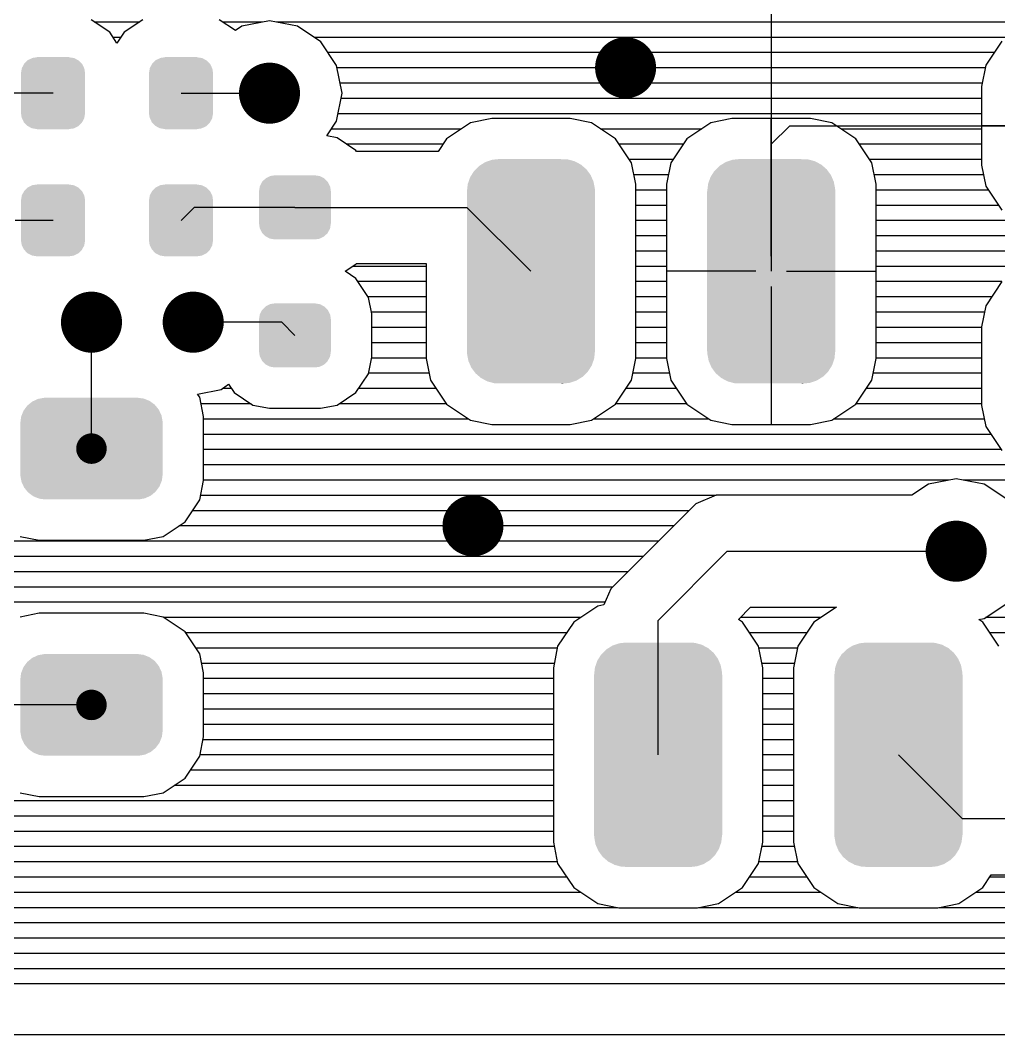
# Model space of a CAD drawing. Extents: x 295 to 953, y 10 to 290.
# Drawn here: x 639.47 to 667.57, y 78 to 107.11 of the extents above; entities that cross this region are included whole.
import ezdxf

# ---------------------------------------------------------------- set-up
doc = ezdxf.new("R2010")
doc.units = 0
doc.header["$LTSCALE"] = 5
doc.header["$MEASUREMENT"] = 0
doc.layers.get('0').update_dxf_attribs({"linetype": 'CONTINUOUS', "lineweight": 25})
doc.layers.add('DV-PEI-A6_BOT', color=7, linetype='CONTINUOUS')

msp = doc.modelspace()

# ---------------------------------------------------------------- linework, layer by layer
for points, const_width in [([(657.291, 105.749, -1), (656.415, 105.749, -1)], 0.876), ([(647.067, 105.019, -1), (646.191, 105.019, -1)], 0.876), ([(641.956, 98.447, -1), (641.079, 98.447, -1)], 0.876), ([(644.877, 98.447, -1), (644, 98.447, -1)], 0.876), ([(641.736, 94.819, -1), (641.298, 94.819, -1)], 0.438), ([(652.909, 92.605, -1), (652.033, 92.605, -1)], 0.876), ([(666.784, 91.875, -1), (665.908, 91.875, -1)], 0.876), ([(641.736, 87.464, -1), (641.298, 87.464, -1)], 0.438)]:
    msp.add_lwpolyline(points, format="xyb", close=True, dxfattribs=dict(const_width=const_width))
for points in [[(641.148, 105.959), (641.13, 105.968), (639.682, 105.959), (639.691, 105.968)], [(641.13, 105.968), (641.019, 106.026), (639.691, 105.968), (639.813, 106.026)], [(641.019, 106.026), (640.989, 106.031), (639.813, 106.026), (639.823, 106.031)], [(640.989, 106.031), (640.875, 106.049), (639.823, 106.031), (639.952, 106.049)], [(640.875, 106.049), (640.875, 106.053), (639.952, 106.049), (639.952, 106.053)], [(644.823, 105.959), (644.805, 105.968), (643.356, 105.959), (643.366, 105.968)], [(644.805, 105.968), (644.693, 106.026), (643.366, 105.968), (643.488, 106.026)], [(644.693, 106.026), (644.663, 106.031), (643.488, 106.026), (643.498, 106.031)], [(644.663, 106.031), (644.549, 106.049), (643.498, 106.031), (643.626, 106.049)], [(644.549, 106.049), (644.549, 106.053), (643.626, 106.049), (643.626, 106.053)], [(641.333, 105.595), (641.314, 105.723), (639.493, 105.595), (639.515, 105.723)], [(641.314, 105.723), (641.306, 105.739), (639.515, 105.723), (639.518, 105.739)], [(641.306, 105.739), (641.25, 105.854), (639.518, 105.739), (639.579, 105.854)], [(641.25, 105.854), (641.237, 105.867), (639.579, 105.854), (639.586, 105.867)], [(641.237, 105.867), (641.148, 105.959), (639.586, 105.867), (639.682, 105.959)], [(645.008, 105.595), (644.989, 105.723), (643.168, 105.595), (643.19, 105.723)], [(644.989, 105.723), (644.981, 105.739), (643.19, 105.723), (643.192, 105.739)], [(644.981, 105.739), (644.925, 105.854), (643.192, 105.739), (643.254, 105.854)], [(644.925, 105.854), (644.912, 105.867), (643.254, 105.854), (643.261, 105.867)], [(644.912, 105.867), (644.823, 105.959), (643.261, 105.867), (643.356, 105.959)], [(641.333, 105.592), (641.333, 105.595), (639.493, 105.592), (639.493, 105.595)], [(641.333, 104.447), (641.333, 105.592), (639.493, 104.447), (639.493, 105.592)], [(645.008, 105.592), (645.008, 105.595), (643.168, 105.592), (643.168, 105.595)], [(645.008, 104.447), (645.008, 105.592), (643.168, 104.447), (643.168, 105.592)], [(641.333, 104.444), (641.333, 104.447), (639.493, 104.444), (639.493, 104.447)], [(641.312, 104.315), (641.333, 104.444), (639.513, 104.315), (639.493, 104.444)], [(641.309, 104.3), (641.312, 104.315), (639.52, 104.3), (639.513, 104.315)], [(641.248, 104.184), (641.309, 104.3), (639.576, 104.184), (639.52, 104.3)], [(645.008, 104.444), (645.008, 104.447), (643.168, 104.444), (643.168, 104.447)], [(644.986, 104.315), (645.008, 104.444), (643.187, 104.315), (643.168, 104.444)], [(644.984, 104.3), (644.986, 104.315), (643.195, 104.3), (643.187, 104.315)], [(644.922, 104.184), (644.984, 104.3), (643.251, 104.184), (643.195, 104.3)], [(641.241, 104.171), (641.248, 104.184), (639.589, 104.171), (639.576, 104.184)], [(641.145, 104.08), (641.241, 104.171), (639.678, 104.08), (639.589, 104.171)], [(641.135, 104.07), (641.145, 104.08), (639.696, 104.07), (639.678, 104.08)], [(641.014, 104.012), (641.135, 104.07), (639.808, 104.012), (639.696, 104.07)], [(641.003, 104.007), (641.014, 104.012), (639.838, 104.007), (639.808, 104.012)], [(640.875, 103.989), (641.003, 104.007), (639.952, 103.989), (639.838, 104.007)], [(640.875, 103.985), (640.875, 103.989), (639.952, 103.985), (639.952, 103.989)], [(644.915, 104.171), (644.922, 104.184), (643.264, 104.171), (643.251, 104.184)], [(644.82, 104.08), (644.915, 104.171), (643.353, 104.08), (643.264, 104.171)], [(644.81, 104.07), (644.82, 104.08), (643.371, 104.07), (643.353, 104.08)], [(644.688, 104.012), (644.81, 104.07), (643.482, 104.012), (643.371, 104.07)], [(644.678, 104.007), (644.688, 104.012), (643.512, 104.007), (643.482, 104.012)], [(644.549, 103.989), (644.678, 104.007), (643.626, 103.989), (643.512, 104.007)], [(644.549, 103.985), (644.549, 103.989), (643.626, 103.985), (643.626, 103.989)], [(655.437, 103.04), (655.387, 103.067), (652.824, 103.04), (652.901, 103.067)], [(655.387, 103.067), (655.233, 103.108), (652.901, 103.067), (653.02, 103.108)], [(655.233, 103.108), (655.187, 103.12), (653.02, 103.108), (653.135, 103.12)], [(655.187, 103.12), (654.98, 103.126), (653.135, 103.12), (653.2, 103.126)], [(653.291, 103.126), (653.226, 103.129), (653.2, 103.126), (653.226, 103.129)], [(662.337, 103.04), (662.287, 103.067), (659.724, 103.04), (659.801, 103.067)], [(662.287, 103.067), (662.132, 103.108), (659.801, 103.067), (659.92, 103.108)], [(662.132, 103.108), (662.086, 103.12), (659.92, 103.108), (660.034, 103.12)], [(662.086, 103.12), (661.879, 103.126), (660.034, 103.12), (660.099, 103.126)], [(660.19, 103.126), (660.126, 103.129), (660.099, 103.126), (660.126, 103.129)], [(655.85, 102.669), (655.765, 102.785), (652.428, 102.669), (652.502, 102.785)], [(655.765, 102.785), (655.727, 102.835), (652.502, 102.785), (652.552, 102.835)], [(655.727, 102.835), (655.616, 102.931), (652.552, 102.835), (652.649, 102.931)], [(655.616, 102.931), (655.57, 102.97), (652.649, 102.931), (652.712, 102.97)], [(655.57, 102.97), (655.437, 103.04), (652.712, 102.97), (652.824, 103.04)], [(662.75, 102.669), (662.664, 102.785), (659.327, 102.669), (659.401, 102.785)], [(662.664, 102.785), (662.627, 102.835), (659.401, 102.785), (659.452, 102.835)], [(662.627, 102.835), (662.516, 102.931), (659.452, 102.835), (659.548, 102.931)], [(662.516, 102.931), (662.47, 102.97), (659.548, 102.931), (659.611, 102.97)], [(662.47, 102.97), (662.337, 103.04), (659.611, 102.97), (659.724, 103.04)], [(648.309, 102.464), (648.297, 102.477), (646.412, 102.464), (646.419, 102.477)], [(648.297, 102.477), (648.208, 102.57), (646.419, 102.477), (646.514, 102.57)], [(648.208, 102.57), (648.191, 102.579), (646.514, 102.57), (646.523, 102.579)], [(648.191, 102.579), (648.079, 102.638), (646.523, 102.579), (646.645, 102.638)], [(648.079, 102.638), (648.051, 102.643), (646.645, 102.638), (646.655, 102.643)], [(648.051, 102.643), (647.935, 102.662), (646.655, 102.643), (646.784, 102.662)], [(655.945, 102.415), (655.933, 102.479), (652.322, 102.415), (652.345, 102.479)], [(655.933, 102.479), (655.876, 102.61), (652.345, 102.479), (652.391, 102.61)], [(655.876, 102.61), (655.85, 102.669), (652.391, 102.61), (652.428, 102.669)], [(662.844, 102.415), (662.832, 102.479), (659.222, 102.415), (659.244, 102.479)], [(662.832, 102.479), (662.775, 102.61), (659.244, 102.479), (659.29, 102.61)], [(662.775, 102.61), (662.75, 102.669), (659.29, 102.61), (659.327, 102.669)], [(641.306, 102.087), (641.25, 102.203), (639.518, 102.087), (639.579, 102.203)], [(641.25, 102.203), (641.237, 102.216), (639.579, 102.203), (639.586, 102.216)], [(641.237, 102.216), (641.148, 102.308), (639.586, 102.216), (639.682, 102.308)], [(641.148, 102.308), (641.13, 102.317), (639.682, 102.308), (639.691, 102.317)], [(641.13, 102.317), (641.019, 102.375), (639.691, 102.317), (639.813, 102.375)], [(641.019, 102.375), (640.989, 102.38), (639.813, 102.375), (639.823, 102.38)], [(640.989, 102.38), (640.875, 102.398), (639.823, 102.38), (639.952, 102.398)], [(640.875, 102.398), (640.875, 102.402), (639.952, 102.398), (639.952, 102.402)], [(644.981, 102.087), (644.925, 102.203), (643.192, 102.087), (643.254, 102.203)], [(644.925, 102.203), (644.912, 102.216), (643.254, 102.203), (643.261, 102.216)], [(644.912, 102.216), (644.823, 102.308), (643.261, 102.216), (643.356, 102.308)], [(644.823, 102.308), (644.805, 102.317), (643.356, 102.308), (643.366, 102.317)], [(644.805, 102.317), (644.693, 102.375), (643.366, 102.317), (643.488, 102.375)], [(644.693, 102.375), (644.663, 102.38), (643.488, 102.375), (643.498, 102.38)], [(644.663, 102.38), (644.549, 102.398), (643.498, 102.38), (643.626, 102.398)], [(644.549, 102.398), (644.549, 102.402), (643.626, 102.398), (643.626, 102.402)], [(648.393, 101.28), (648.393, 102.203), (646.325, 101.28), (646.325, 102.203)], [(648.391, 102.203), (648.372, 102.333), (646.328, 102.203), (646.349, 102.333)], [(648.372, 102.333), (648.365, 102.347), (646.349, 102.333), (646.352, 102.347)], [(648.365, 102.347), (648.309, 102.464), (646.352, 102.347), (646.412, 102.464)], [(655.976, 97.609), (655.976, 102.206), (652.296, 97.609), (652.296, 102.206)], [(655.973, 102.209), (655.971, 102.275), (652.299, 102.209), (652.306, 102.275)], [(655.973, 102.206), (655.973, 102.209), (652.299, 102.206), (652.299, 102.209)], [(655.971, 102.275), (655.945, 102.415), (652.306, 102.275), (652.322, 102.415)], [(662.876, 97.609), (662.876, 102.206), (659.195, 97.609), (659.195, 102.206)], [(662.873, 102.209), (662.87, 102.275), (659.198, 102.209), (659.206, 102.275)], [(662.873, 102.206), (662.873, 102.209), (659.198, 102.206), (659.198, 102.209)], [(662.87, 102.275), (662.844, 102.415), (659.206, 102.275), (659.222, 102.415)], [(641.333, 101.943), (641.314, 102.072), (639.493, 101.943), (639.515, 102.072)], [(641.333, 101.941), (641.333, 101.943), (639.493, 101.941), (639.493, 101.943)], [(641.333, 100.795), (641.333, 101.941), (639.493, 100.795), (639.493, 101.941)], [(641.314, 102.072), (641.306, 102.087), (639.515, 102.072), (639.518, 102.087)], [(645.008, 101.943), (644.989, 102.072), (643.168, 101.943), (643.19, 102.072)], [(645.008, 101.941), (645.008, 101.943), (643.168, 101.941), (643.168, 101.943)], [(645.008, 100.795), (645.008, 101.941), (643.168, 100.795), (643.168, 101.941)], [(644.989, 102.072), (644.981, 102.087), (643.19, 102.072), (643.192, 102.087)], [(648.37, 101.151), (648.391, 101.28), (646.347, 101.151), (646.328, 101.28)], [(648.367, 101.136), (648.37, 101.151), (646.354, 101.136), (646.347, 101.151)], [(648.306, 101.019), (648.367, 101.136), (646.41, 101.019), (646.354, 101.136)], [(648.3, 101.007), (648.306, 101.019), (646.422, 101.007), (646.41, 101.019)], [(641.333, 100.793), (641.333, 100.795), (639.493, 100.793), (639.493, 100.795)], [(641.312, 100.664), (641.333, 100.793), (639.513, 100.664), (639.493, 100.793)], [(645.008, 100.793), (645.008, 100.795), (643.168, 100.793), (643.168, 100.795)], [(644.986, 100.664), (645.008, 100.793), (643.187, 100.664), (643.168, 100.793)], [(648.205, 100.914), (648.3, 101.007), (646.511, 100.914), (646.422, 101.007)], [(648.195, 100.905), (648.205, 100.914), (646.528, 100.905), (646.511, 100.914)], [(648.074, 100.846), (648.195, 100.905), (646.64, 100.846), (646.528, 100.905)], [(648.064, 100.841), (648.074, 100.846), (646.668, 100.841), (646.64, 100.846)], [(647.935, 100.822), (648.064, 100.841), (646.784, 100.822), (646.668, 100.841)], [(641.309, 100.649), (641.312, 100.664), (639.52, 100.649), (639.513, 100.664)], [(641.248, 100.533), (641.309, 100.649), (639.576, 100.533), (639.52, 100.649)], [(641.241, 100.52), (641.248, 100.533), (639.589, 100.52), (639.576, 100.533)], [(641.145, 100.428), (641.241, 100.52), (639.678, 100.428), (639.589, 100.52)], [(644.984, 100.649), (644.986, 100.664), (643.195, 100.649), (643.187, 100.664)], [(644.922, 100.533), (644.984, 100.649), (643.251, 100.533), (643.195, 100.649)], [(644.915, 100.52), (644.922, 100.533), (643.264, 100.52), (643.251, 100.533)], [(644.82, 100.428), (644.915, 100.52), (643.353, 100.428), (643.264, 100.52)], [(641.135, 100.419), (641.145, 100.428), (639.696, 100.419), (639.678, 100.428)], [(641.014, 100.361), (641.135, 100.419), (639.808, 100.361), (639.696, 100.419)], [(641.003, 100.356), (641.014, 100.361), (639.838, 100.356), (639.808, 100.361)], [(640.875, 100.338), (641.003, 100.356), (639.952, 100.338), (639.838, 100.356)], [(640.875, 100.334), (640.875, 100.338), (639.952, 100.334), (639.952, 100.338)], [(644.81, 100.419), (644.82, 100.428), (643.371, 100.419), (643.353, 100.428)], [(644.688, 100.361), (644.81, 100.419), (643.482, 100.361), (643.371, 100.419)], [(644.678, 100.356), (644.688, 100.361), (643.512, 100.356), (643.482, 100.361)], [(644.549, 100.338), (644.678, 100.356), (643.626, 100.338), (643.512, 100.356)], [(644.549, 100.334), (644.549, 100.338), (643.626, 100.334), (643.626, 100.338)], [(648.051, 98.968), (647.935, 98.987), (646.655, 98.968), (646.784, 98.987)], [(648.365, 98.673), (648.309, 98.79), (646.352, 98.673), (646.412, 98.79)], [(648.309, 98.79), (648.297, 98.802), (646.412, 98.79), (646.419, 98.802)], [(648.297, 98.802), (648.208, 98.895), (646.419, 98.802), (646.514, 98.895)], [(648.208, 98.895), (648.191, 98.904), (646.514, 98.895), (646.523, 98.904)], [(648.191, 98.904), (648.079, 98.963), (646.523, 98.904), (646.645, 98.963)], [(648.079, 98.963), (648.051, 98.968), (646.645, 98.963), (646.655, 98.968)], [(648.393, 97.606), (648.393, 98.529), (646.325, 97.606), (646.325, 98.529)], [(648.391, 98.529), (648.372, 98.658), (646.328, 98.529), (646.349, 98.658)], [(648.372, 98.658), (648.365, 98.673), (646.349, 98.658), (646.352, 98.673)], [(648.37, 97.476), (648.391, 97.606), (646.347, 97.476), (646.328, 97.606)], [(655.973, 97.606), (655.973, 97.609), (652.299, 97.606), (652.299, 97.609)], [(655.966, 97.54), (655.973, 97.606), (652.301, 97.54), (652.299, 97.606)], [(655.95, 97.4), (655.966, 97.54), (652.327, 97.4), (652.301, 97.54)], [(662.873, 97.606), (662.873, 97.609), (659.198, 97.606), (659.198, 97.609)], [(662.865, 97.54), (662.873, 97.606), (659.201, 97.54), (659.198, 97.606)], [(662.85, 97.4), (662.865, 97.54), (659.227, 97.4), (659.201, 97.54)], [(648.367, 97.462), (648.37, 97.476), (646.354, 97.462), (646.347, 97.476)], [(648.306, 97.345), (648.367, 97.462), (646.41, 97.345), (646.354, 97.462)], [(648.3, 97.332), (648.306, 97.345), (646.422, 97.332), (646.41, 97.345)], [(648.205, 97.239), (648.3, 97.332), (646.511, 97.239), (646.422, 97.332)], [(648.195, 97.23), (648.205, 97.239), (646.528, 97.23), (646.511, 97.239)], [(648.074, 97.171), (648.195, 97.23), (646.64, 97.171), (646.528, 97.23)], [(655.928, 97.336), (655.95, 97.4), (652.339, 97.336), (652.327, 97.4)], [(655.881, 97.205), (655.928, 97.336), (652.396, 97.205), (652.339, 97.336)], [(662.827, 97.336), (662.85, 97.4), (659.239, 97.336), (659.227, 97.4)], [(662.781, 97.205), (662.827, 97.336), (659.296, 97.205), (659.239, 97.336)], [(648.064, 97.167), (648.074, 97.171), (646.668, 97.167), (646.64, 97.171)], [(647.935, 97.147), (648.064, 97.167), (646.784, 97.147), (646.668, 97.167)], [(655.844, 97.146), (655.881, 97.205), (652.422, 97.146), (652.396, 97.205)], [(655.771, 97.03), (655.844, 97.146), (652.508, 97.03), (652.422, 97.146)], [(655.72, 96.98), (655.771, 97.03), (652.545, 96.98), (652.508, 97.03)], [(655.624, 96.884), (655.72, 96.98), (652.656, 96.884), (652.545, 96.98)], [(662.744, 97.146), (662.781, 97.205), (659.321, 97.146), (659.296, 97.205)], [(662.67, 97.03), (662.744, 97.146), (659.407, 97.03), (659.321, 97.146)], [(662.62, 96.98), (662.67, 97.03), (659.444, 96.98), (659.407, 97.03)], [(662.523, 96.884), (662.62, 96.98), (659.556, 96.884), (659.444, 96.98)], [(655.561, 96.845), (655.624, 96.884), (652.702, 96.845), (652.656, 96.884)], [(655.448, 96.775), (655.561, 96.845), (652.835, 96.775), (652.702, 96.845)], [(655.372, 96.748), (655.448, 96.775), (652.885, 96.748), (652.835, 96.775)], [(655.252, 96.707), (655.372, 96.748), (653.04, 96.707), (652.885, 96.748)], [(655.139, 96.695), (655.252, 96.707), (653.085, 96.695), (653.04, 96.707)], [(655.074, 96.689), (655.139, 96.695), (653.292, 96.689), (653.085, 96.695)], [(655.046, 96.686), (655.074, 96.689), (655.046, 96.686), (654.98, 96.689)], [(662.46, 96.845), (662.523, 96.884), (659.601, 96.845), (659.556, 96.884)], [(662.347, 96.775), (662.46, 96.845), (659.735, 96.775), (659.601, 96.845)], [(662.271, 96.748), (662.347, 96.775), (659.784, 96.748), (659.735, 96.775)], [(662.152, 96.707), (662.271, 96.748), (659.939, 96.707), (659.784, 96.748)], [(662.038, 96.695), (662.152, 96.707), (659.985, 96.695), (659.939, 96.707)], [(661.973, 96.689), (662.038, 96.695), (660.192, 96.689), (659.985, 96.695)], [(661.946, 96.686), (661.973, 96.689), (661.946, 96.686), (661.879, 96.689)], [(643.357, 96.052), (643.335, 96.079), (639.673, 96.052), (639.706, 96.079)], [(643.335, 96.079), (643.212, 96.169), (639.706, 96.079), (639.816, 96.169)], [(643.212, 96.169), (643.186, 96.188), (639.816, 96.169), (639.858, 96.188)], [(643.186, 96.188), (643.041, 96.246), (639.858, 96.188), (639.984, 96.246)], [(643.041, 96.246), (643.015, 96.256), (639.984, 96.246), (640.042, 96.256)], [(643.015, 96.256), (642.84, 96.279), (640.042, 96.256), (640.165, 96.279)], [(642.84, 96.279), (642.832, 96.28), (640.165, 96.279), (640.203, 96.28)], [(643.528, 95.769), (643.466, 95.903), (639.511, 95.769), (639.564, 95.903)], [(643.466, 95.903), (643.451, 95.936), (639.564, 95.903), (639.588, 95.936)], [(643.451, 95.936), (643.357, 96.052), (639.588, 95.936), (639.673, 96.052)], [(643.562, 95.549), (643.561, 95.587), (639.473, 95.549), (639.478, 95.587)], [(643.562, 94.089), (643.562, 95.549), (639.473, 94.089), (639.473, 95.549)], [(643.561, 95.587), (643.535, 95.732), (639.478, 95.587), (639.496, 95.732)], [(643.535, 95.732), (643.528, 95.769), (639.496, 95.732), (639.511, 95.769)], [(643.557, 94.051), (643.562, 94.089), (639.474, 94.051), (639.473, 94.089)], [(643.539, 93.906), (643.557, 94.051), (639.5, 93.906), (639.474, 94.051)], [(643.524, 93.87), (643.539, 93.906), (639.506, 93.87), (639.5, 93.906)], [(643.471, 93.735), (643.524, 93.87), (639.569, 93.735), (639.506, 93.87)], [(643.447, 93.702), (643.471, 93.735), (639.584, 93.702), (639.569, 93.735)], [(643.361, 93.586), (643.447, 93.702), (639.678, 93.586), (639.584, 93.702)], [(643.329, 93.559), (643.361, 93.586), (639.7, 93.559), (639.678, 93.586)], [(643.219, 93.469), (643.329, 93.559), (639.823, 93.469), (639.7, 93.559)], [(643.177, 93.45), (643.219, 93.469), (639.849, 93.45), (639.823, 93.469)], [(643.051, 93.392), (643.177, 93.45), (639.994, 93.392), (639.849, 93.45)], [(642.993, 93.382), (643.051, 93.392), (640.02, 93.382), (639.994, 93.392)], [(642.87, 93.36), (642.993, 93.382), (640.195, 93.36), (640.02, 93.382)], [(642.832, 93.359), (642.87, 93.36), (640.203, 93.359), (640.195, 93.36)], [(659.267, 89.056), (659.222, 89.096), (656.3, 89.056), (656.363, 89.096)], [(659.222, 89.096), (659.088, 89.166), (656.363, 89.096), (656.476, 89.166)], [(659.088, 89.166), (659.038, 89.192), (656.476, 89.166), (656.552, 89.192)], [(659.038, 89.192), (658.884, 89.233), (656.552, 89.192), (656.671, 89.233)], [(658.884, 89.233), (658.838, 89.245), (656.671, 89.233), (656.786, 89.245)], [(658.838, 89.245), (658.631, 89.252), (656.786, 89.245), (656.851, 89.252)], [(656.942, 89.252), (656.877, 89.254), (656.851, 89.252), (656.877, 89.254)], [(666.167, 89.056), (666.121, 89.096), (663.199, 89.056), (663.262, 89.096)], [(666.121, 89.096), (665.988, 89.166), (663.262, 89.096), (663.375, 89.166)], [(665.988, 89.166), (665.938, 89.192), (663.375, 89.166), (663.452, 89.192)], [(665.938, 89.192), (665.783, 89.233), (663.452, 89.192), (663.571, 89.233)], [(665.783, 89.233), (665.738, 89.245), (663.571, 89.233), (663.686, 89.245)], [(665.738, 89.245), (665.531, 89.252), (663.686, 89.245), (663.75, 89.252)], [(663.841, 89.252), (663.777, 89.254), (663.75, 89.252), (663.777, 89.254)], [(643.335, 88.724), (643.212, 88.814), (639.706, 88.724), (639.816, 88.814)], [(643.212, 88.814), (643.186, 88.833), (639.816, 88.814), (639.858, 88.833)], [(643.186, 88.833), (643.041, 88.891), (639.858, 88.833), (639.984, 88.891)], [(643.041, 88.891), (643.015, 88.901), (639.984, 88.891), (640.042, 88.901)], [(643.015, 88.901), (642.84, 88.924), (640.042, 88.901), (640.165, 88.924)], [(642.84, 88.924), (642.832, 88.925), (640.165, 88.924), (640.203, 88.925)], [(659.527, 88.736), (659.502, 88.794), (656.042, 88.736), (656.079, 88.794)], [(659.502, 88.794), (659.416, 88.911), (656.079, 88.794), (656.153, 88.911)], [(659.416, 88.911), (659.379, 88.961), (656.153, 88.911), (656.203, 88.961)], [(659.379, 88.961), (659.267, 89.056), (656.203, 88.961), (656.3, 89.056)], [(666.427, 88.736), (666.401, 88.794), (662.942, 88.736), (662.979, 88.794)], [(666.401, 88.794), (666.315, 88.911), (662.979, 88.794), (663.052, 88.911)], [(666.315, 88.911), (666.278, 88.961), (663.052, 88.911), (663.103, 88.961)], [(666.278, 88.961), (666.167, 89.056), (663.103, 88.961), (663.199, 89.056)], [(643.528, 88.414), (643.466, 88.548), (639.511, 88.414), (639.564, 88.548)], [(643.466, 88.548), (643.451, 88.581), (639.564, 88.548), (639.588, 88.581)], [(643.451, 88.581), (643.357, 88.697), (639.588, 88.581), (639.673, 88.697)], [(643.357, 88.697), (643.335, 88.724), (639.673, 88.697), (639.706, 88.724)], [(659.622, 88.401), (659.596, 88.54), (655.958, 88.401), (655.973, 88.54)], [(659.596, 88.54), (659.584, 88.604), (655.973, 88.54), (655.996, 88.604)], [(659.584, 88.604), (659.527, 88.736), (655.996, 88.604), (656.042, 88.736)], [(666.522, 88.401), (666.496, 88.54), (662.857, 88.401), (662.873, 88.54)], [(666.496, 88.54), (666.484, 88.604), (662.873, 88.54), (662.895, 88.604)], [(666.484, 88.604), (666.427, 88.736), (662.895, 88.604), (662.942, 88.736)], [(643.562, 88.194), (643.561, 88.232), (639.473, 88.194), (639.478, 88.232)], [(643.561, 88.232), (643.535, 88.377), (639.478, 88.232), (639.496, 88.377)], [(643.535, 88.377), (643.528, 88.414), (639.496, 88.377), (639.511, 88.414)], [(659.628, 83.734), (659.628, 88.332), (655.947, 83.734), (655.947, 88.332)], [(659.625, 88.334), (659.622, 88.401), (655.95, 88.334), (655.958, 88.401)], [(659.625, 88.332), (659.625, 88.334), (655.95, 88.332), (655.95, 88.334)], [(666.527, 83.734), (666.527, 88.332), (662.847, 83.734), (662.847, 88.332)], [(666.524, 88.334), (666.522, 88.401), (662.849, 88.334), (662.857, 88.401)], [(666.524, 88.332), (666.524, 88.334), (662.849, 88.332), (662.849, 88.334)], [(643.562, 86.734), (643.562, 88.194), (639.473, 86.734), (639.473, 88.194)], [(643.557, 86.696), (643.562, 86.734), (639.474, 86.696), (639.473, 86.734)], [(643.539, 86.551), (643.557, 86.696), (639.5, 86.551), (639.474, 86.696)], [(643.524, 86.514), (643.539, 86.551), (639.506, 86.514), (639.5, 86.551)], [(643.471, 86.38), (643.524, 86.514), (639.569, 86.38), (639.506, 86.514)], [(643.447, 86.347), (643.471, 86.38), (639.584, 86.347), (639.569, 86.38)], [(643.361, 86.231), (643.447, 86.347), (639.678, 86.231), (639.584, 86.347)], [(643.329, 86.204), (643.361, 86.231), (639.7, 86.204), (639.678, 86.231)], [(643.219, 86.114), (643.329, 86.204), (639.823, 86.114), (639.7, 86.204)], [(643.177, 86.095), (643.219, 86.114), (639.849, 86.095), (639.823, 86.114)], [(643.051, 86.037), (643.177, 86.095), (639.994, 86.037), (639.849, 86.095)], [(642.993, 86.027), (643.051, 86.037), (640.02, 86.027), (639.994, 86.037)], [(642.87, 86.005), (642.993, 86.027), (640.195, 86.005), (640.02, 86.027)], [(642.832, 86.004), (642.87, 86.005), (640.203, 86.004), (640.195, 86.005)], [(659.625, 83.731), (659.625, 83.734), (655.95, 83.731), (655.95, 83.734)], [(659.617, 83.665), (659.625, 83.731), (655.952, 83.665), (655.95, 83.731)], [(659.601, 83.525), (659.617, 83.665), (655.979, 83.525), (655.952, 83.665)], [(666.524, 83.731), (666.524, 83.734), (662.849, 83.731), (662.849, 83.734)], [(666.517, 83.665), (666.524, 83.731), (662.852, 83.665), (662.849, 83.731)], [(666.501, 83.525), (666.517, 83.665), (662.878, 83.525), (662.852, 83.665)], [(659.579, 83.461), (659.601, 83.525), (655.99, 83.461), (655.979, 83.525)], [(659.533, 83.33), (659.579, 83.461), (656.048, 83.33), (655.99, 83.461)], [(659.496, 83.271), (659.533, 83.33), (656.073, 83.271), (656.048, 83.33)], [(659.422, 83.155), (659.496, 83.271), (656.159, 83.155), (656.073, 83.271)], [(666.478, 83.461), (666.501, 83.525), (662.89, 83.461), (662.878, 83.525)], [(666.432, 83.33), (666.478, 83.461), (662.947, 83.33), (662.89, 83.461)], [(666.395, 83.271), (666.432, 83.33), (662.972, 83.271), (662.947, 83.33)], [(666.321, 83.155), (666.395, 83.271), (663.058, 83.155), (662.972, 83.271)], [(659.372, 83.105), (659.422, 83.155), (656.196, 83.105), (656.159, 83.155)], [(659.275, 83.009), (659.372, 83.105), (656.307, 83.009), (656.196, 83.105)], [(659.212, 82.97), (659.275, 83.009), (656.353, 82.97), (656.307, 83.009)], [(659.099, 82.9), (659.212, 82.97), (656.486, 82.9), (656.353, 82.97)], [(666.271, 83.105), (666.321, 83.155), (663.095, 83.105), (663.058, 83.155)], [(666.175, 83.009), (666.271, 83.105), (663.207, 83.009), (663.095, 83.105)], [(666.111, 82.97), (666.175, 83.009), (663.252, 82.97), (663.207, 83.009)], [(665.999, 82.9), (666.111, 82.97), (663.386, 82.9), (663.252, 82.97)], [(659.023, 82.874), (659.099, 82.9), (656.536, 82.874), (656.486, 82.9)], [(658.903, 82.833), (659.023, 82.874), (656.691, 82.833), (656.536, 82.874)], [(658.79, 82.821), (658.903, 82.833), (656.736, 82.821), (656.691, 82.833)], [(658.725, 82.814), (658.79, 82.821), (656.943, 82.814), (656.736, 82.821)], [(658.698, 82.811), (658.725, 82.814), (658.698, 82.811), (658.631, 82.814)], [(665.922, 82.874), (665.999, 82.9), (663.436, 82.874), (663.386, 82.9)], [(665.803, 82.833), (665.922, 82.874), (663.591, 82.833), (663.436, 82.874)], [(665.689, 82.821), (665.803, 82.833), (663.636, 82.821), (663.591, 82.833)], [(665.624, 82.814), (665.689, 82.821), (663.843, 82.814), (663.636, 82.821)], [(665.597, 82.811), (665.624, 82.814), (665.597, 82.811), (665.531, 82.814)]]:
    msp.add_solid(points)
at = {"layer": 'DV-PEI-A6_BOT'}
for p, q in [((661.036, 111.591), (661.036, 103.559)), ((642.043, 106.766), (641.506, 107.122)), ((642.902, 107.058), (641.599, 107.058)), ((642.995, 107.122), (642.458, 106.766)), ((645.648, 106.819), (645.186, 107.122)), ((646.431, 107.058), (645.28, 107.058)), ((645.835, 106.941), (645.648, 106.819)), ((646.629, 107.099), (645.835, 106.941)), ((647.43, 106.941), (646.629, 107.099)), ((668.794, 107.058), (646.834, 107.058)), ((648.107, 106.491), (647.43, 106.941)), ((642.248, 106.456), (642.043, 106.766)), ((642.359, 106.62), (642.143, 106.62)), ((642.458, 106.766), (642.248, 106.456)), ((667.824, 106.62), (647.909, 106.62)), ((648.557, 105.814), (648.107, 106.491)), ((667.655, 106.509), (667.193, 105.82)), ((667.438, 106.182), (648.312, 106.182)), ((648.715, 105.019), (648.557, 105.814)), ((667.181, 105.744), (648.569, 105.744)), ((667.193, 105.82), (667.07, 105.212)), ((667.094, 105.306), (648.656, 105.306)), ((667.07, 105.212), (667.07, 102.957)), ((640.413, 105.019), (637.866, 105.019)), ((644.088, 105.019), (646.629, 105.019)), ((648.557, 104.219), (648.715, 105.019)), ((667.07, 104.867), (648.686, 104.867)), ((648.277, 103.798), (648.557, 104.219)), ((667.07, 104.429), (648.598, 104.429)), ((653.009, 104.295), (652.401, 104.172)), ((655.264, 104.295), (653.009, 104.295)), ((655.871, 104.172), (655.264, 104.295)), ((659.908, 104.295), (659.3, 104.172)), ((662.163, 104.295), (659.908, 104.295)), ((661.036, 100.346), (661.036, 104.295)), ((662.771, 104.172), (662.163, 104.295)), ((652.132, 103.991), (648.411, 103.991)), ((652.401, 104.172), (651.712, 103.711)), ((656.561, 103.711), (655.871, 104.172)), ((659.038, 103.991), (656.134, 103.991)), ((659.3, 104.172), (658.611, 103.711)), ((661.036, 103.559), (661.567, 104.085)), ((661.567, 104.085), (671.458, 104.085)), ((663.46, 103.711), (662.771, 104.172)), ((667.07, 103.991), (663.039, 103.991)), ((671.02, 104.085), (667.07, 104.085)), ((648.575, 103.74), (648.277, 103.798)), ((649.112, 103.378), (648.575, 103.74)), ((651.712, 103.711), (651.472, 103.348)), ((657.022, 103.021), (656.561, 103.711)), ((658.611, 103.711), (658.15, 103.021)), ((663.921, 103.021), (663.46, 103.711)), ((651.607, 103.553), (648.843, 103.553)), ((649.13, 103.348), (649.112, 103.378)), ((651.472, 103.348), (649.13, 103.348)), ((658.506, 103.553), (656.666, 103.553)), ((661.036, 103.559), (661.036, 99.907)), ((667.07, 103.553), (663.565, 103.553)), ((658.214, 103.115), (656.958, 103.115)), ((667.07, 103.115), (663.857, 103.115)), ((657.145, 102.408), (657.022, 103.021)), ((658.15, 103.021), (658.027, 102.408)), ((664.044, 102.408), (663.921, 103.021)), ((667.07, 102.957), (667.193, 102.349)), ((658.079, 102.677), (657.092, 102.677)), ((667.129, 102.677), (663.992, 102.677)), ((657.145, 97.401), (657.145, 102.408)), ((658.027, 102.238), (657.145, 102.238)), ((658.027, 102.408), (658.027, 97.401)), ((664.044, 97.401), (664.044, 102.408)), ((667.263, 102.238), (664.044, 102.238)), ((667.193, 102.349), (667.655, 101.66)), ((644.468, 101.742), (644.088, 101.368)), ((647.359, 101.742), (644.468, 101.742)), ((647.359, 101.742), (652.296, 101.742)), ((652.296, 101.742), (654.136, 99.907)), ((658.027, 101.8), (657.145, 101.8)), ((667.561, 101.8), (664.044, 101.8)), ((640.413, 101.368), (639.327, 101.368)), ((658.027, 101.362), (657.145, 101.362)), ((668.093, 101.362), (664.044, 101.362)), ((658.027, 100.924), (657.145, 100.924)), ((675.827, 100.924), (664.044, 100.924)), ((658.027, 100.486), (657.145, 100.486)), ((675.827, 100.486), (664.044, 100.486)), ((648.802, 99.907), (649.112, 100.112)), ((649.112, 99.697), (648.802, 99.907)), ((651.128, 100.048), (649.024, 100.048)), ((649.112, 100.112), (649.13, 100.135)), ((649.13, 100.135), (651.128, 100.135)), ((651.128, 100.135), (651.128, 97.401)), ((658.027, 100.048), (657.145, 100.048)), ((660.597, 99.907), (658.027, 99.907)), ((661.474, 99.907), (664.044, 99.907)), ((668.315, 100.048), (664.044, 100.048)), ((649.468, 99.16), (649.112, 99.697)), ((651.128, 99.61), (649.17, 99.61)), ((658.027, 99.61), (657.145, 99.61)), ((667.66, 99.61), (664.044, 99.61)), ((667.655, 99.61), (667.193, 98.92)), ((661.036, 99.469), (661.036, 95.514)), ((651.128, 99.171), (649.463, 99.171)), ((649.568, 98.687), (649.468, 99.16)), ((658.027, 99.171), (657.145, 99.171)), ((667.362, 99.171), (664.044, 99.171)), ((651.128, 98.733), (649.556, 98.733)), ((649.568, 97.442), (649.568, 98.687)), ((658.027, 98.733), (657.145, 98.733)), ((667.158, 98.733), (664.044, 98.733)), ((667.193, 98.92), (667.07, 98.313)), ((641.517, 94.819), (641.517, 98.447)), ((646.986, 98.447), (644.438, 98.447)), ((647.359, 98.067), (646.986, 98.447)), ((651.128, 98.295), (649.568, 98.295)), ((658.027, 98.295), (657.145, 98.295)), ((667.07, 98.295), (664.044, 98.295)), ((667.07, 98.313), (667.07, 96.058)), ((651.128, 97.857), (649.568, 97.857)), ((658.027, 97.857), (657.145, 97.857)), ((667.07, 97.857), (664.044, 97.857)), ((649.468, 96.969), (649.568, 97.442)), ((651.128, 97.419), (649.562, 97.419)), ((651.128, 97.401), (651.25, 96.788)), ((657.022, 96.788), (657.145, 97.401)), ((658.027, 97.419), (657.145, 97.419)), ((658.027, 97.401), (658.15, 96.788)), ((663.921, 96.788), (664.044, 97.401)), ((667.07, 97.419), (664.044, 97.419)), ((649.112, 96.432), (649.468, 96.969)), ((651.209, 96.981), (649.474, 96.981)), ((658.109, 96.981), (657.063, 96.981)), ((667.07, 96.981), (663.962, 96.981)), ((645.239, 96.519), (645.455, 96.665)), ((645.455, 96.665), (645.613, 96.432)), ((651.25, 96.788), (651.712, 96.099)), ((656.561, 96.099), (657.022, 96.788)), ((658.15, 96.788), (658.611, 96.099)), ((663.46, 96.099), (663.921, 96.788)), ((644.561, 96.385), (645.239, 96.519)), ((644.625, 96.291), (644.561, 96.385)), ((645.537, 96.543), (645.28, 96.543)), ((645.613, 96.432), (646.15, 96.069)), ((648.575, 96.069), (649.112, 96.432)), ((651.414, 96.543), (649.188, 96.543)), ((658.313, 96.543), (656.859, 96.543)), ((667.07, 96.543), (663.758, 96.543)), ((644.731, 95.736), (644.625, 96.291)), ((646.098, 96.104), (644.66, 96.104)), ((646.15, 96.069), (646.629, 95.976)), ((648.096, 95.976), (648.575, 96.069)), ((651.706, 96.104), (648.627, 96.104)), ((651.712, 96.099), (652.401, 95.637)), ((655.871, 95.637), (656.561, 96.099)), ((658.605, 96.104), (656.566, 96.104)), ((658.611, 96.099), (659.3, 95.637)), ((662.771, 95.637), (663.46, 96.099)), ((667.07, 96.104), (663.466, 96.104)), ((646.629, 95.976), (648.096, 95.976)), ((667.07, 96.058), (667.193, 95.45)), ((644.731, 93.902), (644.731, 95.736)), ((652.354, 95.666), (644.731, 95.666)), ((652.401, 95.637), (653.009, 95.514)), ((653.009, 95.514), (655.264, 95.514)), ((655.264, 95.514), (655.871, 95.637)), ((659.254, 95.666), (655.918, 95.666)), ((659.3, 95.637), (659.908, 95.514)), ((659.908, 95.514), (662.163, 95.514)), ((662.163, 95.514), (662.771, 95.637)), ((667.152, 95.666), (662.817, 95.666)), ((667.339, 95.228), (644.731, 95.228)), ((667.193, 95.45), (667.655, 94.761)), ((667.631, 94.79), (644.731, 94.79)), ((668.262, 94.352), (644.731, 94.352)), ((644.625, 93.353), (644.731, 93.902)), ((666.147, 93.914), (644.731, 93.914)), ((665.551, 93.797), (665.072, 93.481)), ((666.346, 93.955), (665.551, 93.797)), ((667.146, 93.797), (666.346, 93.955)), ((679.081, 93.914), (666.55, 93.914)), ((667.824, 93.347), (667.146, 93.797)), ((659.458, 93.475), (644.649, 93.475)), ((659.458, 93.481), (658.868, 93.236)), ((665.072, 93.481), (659.458, 93.481)), ((644.205, 92.722), (644.625, 93.353)), ((658.868, 93.236), (656.426, 90.794)), ((658.675, 93.037), (644.415, 93.037)), ((643.574, 92.301), (644.205, 92.722)), ((658.237, 92.599), (644.024, 92.599)), ((639.467, 92.301), (640.016, 92.19)), ((643.025, 92.19), (643.574, 92.301)), ((657.799, 92.161), (626.626, 92.161)), ((640.016, 92.19), (643.025, 92.19)), ((657.361, 91.723), (626.86, 91.723)), ((657.787, 89.883), (659.774, 91.875)), ((659.774, 91.875), (666.346, 91.875)), ((656.923, 91.285), (626.93, 91.285)), ((656.485, 90.847), (626.93, 90.847)), ((656.426, 90.794), (656.233, 90.332)), ((656.268, 90.408), (626.93, 90.408)), ((656.052, 90.297), (655.363, 89.836)), ((656.233, 90.332), (656.052, 90.297)), ((660.095, 89.918), (660.44, 90.268)), ((660.44, 90.268), (662.905, 90.268)), ((662.905, 90.268), (662.262, 89.836)), ((667.146, 89.947), (667.824, 90.397)), ((640.016, 90.093), (639.467, 89.982)), ((643.025, 90.093), (640.016, 90.093)), ((643.574, 89.982), (643.025, 90.093)), ((644.205, 89.561), (643.574, 89.982)), ((655.567, 89.97), (643.585, 89.97)), ((662.467, 89.97), (660.148, 89.97)), ((673.093, 89.97), (667.187, 89.97)), ((655.363, 89.836), (654.901, 89.147)), ((657.787, 86.033), (657.787, 89.883)), ((660.212, 89.836), (660.095, 89.918)), ((660.673, 89.147), (660.212, 89.836)), ((662.262, 89.836), (661.801, 89.147)), ((666.994, 89.918), (667.146, 89.947)), ((667.111, 89.836), (666.994, 89.918)), ((667.573, 89.147), (667.111, 89.836)), ((644.625, 88.93), (644.205, 89.561)), ((655.158, 89.532), (644.222, 89.532)), ((662.058, 89.532), (660.416, 89.532)), ((669.758, 89.532), (667.316, 89.532)), ((654.89, 89.094), (644.514, 89.094)), ((654.901, 89.147), (654.779, 88.533)), ((660.796, 88.533), (660.673, 89.147)), ((661.789, 89.094), (660.685, 89.094)), ((661.801, 89.147), (661.678, 88.533)), ((644.731, 88.381), (644.625, 88.93)), ((654.802, 88.656), (644.678, 88.656)), ((654.779, 88.533), (654.779, 83.527)), ((661.702, 88.656), (660.773, 88.656)), ((660.796, 83.527), (660.796, 88.533)), ((661.678, 88.533), (661.678, 83.527)), ((644.731, 86.547), (644.731, 88.381)), ((654.779, 88.218), (644.731, 88.218)), ((661.678, 88.218), (660.796, 88.218)), ((654.779, 87.78), (644.731, 87.78)), ((661.678, 87.78), (660.796, 87.78)), ((641.517, 87.464), (629.839, 87.464)), ((654.779, 87.341), (644.731, 87.341)), ((661.678, 87.341), (660.796, 87.341)), ((654.779, 86.903), (644.731, 86.903)), ((661.678, 86.903), (660.796, 86.903)), ((644.625, 85.992), (644.731, 86.547)), ((654.779, 86.465), (644.719, 86.465)), ((661.678, 86.465), (660.796, 86.465)), ((644.205, 85.361), (644.625, 85.992)), ((654.779, 86.027), (644.631, 86.027)), ((661.678, 86.027), (660.796, 86.027)), ((666.527, 84.193), (664.687, 86.033)), ((654.779, 85.589), (644.357, 85.589)), ((661.678, 85.589), (660.796, 85.589)), ((643.574, 84.94), (644.205, 85.361)), ((654.779, 85.151), (643.889, 85.151)), ((661.678, 85.151), (660.796, 85.151)), ((654.779, 84.712), (629.36, 84.712)), ((639.467, 84.94), (640.016, 84.835)), ((640.016, 84.835), (643.025, 84.835)), ((643.025, 84.835), (643.574, 84.94)), ((661.678, 84.712), (660.796, 84.712)), ((654.779, 84.274), (628.922, 84.274)), ((661.678, 84.274), (660.796, 84.274)), ((671.458, 84.193), (666.527, 84.193)), ((654.779, 83.836), (628.484, 83.836)), ((661.678, 83.836), (660.796, 83.836)), ((654.802, 83.398), (628.046, 83.398)), ((654.779, 83.527), (654.901, 82.913)), ((660.673, 82.913), (660.796, 83.527)), ((661.702, 83.398), (660.773, 83.398)), ((661.678, 83.527), (661.801, 82.913)), ((654.89, 82.96), (627.608, 82.96)), ((654.901, 82.913), (655.363, 82.224)), ((660.212, 82.224), (660.673, 82.913)), ((661.789, 82.96), (660.685, 82.96)), ((661.801, 82.913), (662.262, 82.224)), ((655.158, 82.522), (620.586, 82.522)), ((662.058, 82.522), (660.416, 82.522)), ((667.111, 82.224), (667.351, 82.586)), ((669.758, 82.522), (667.316, 82.522)), ((667.351, 82.586), (669.693, 82.586)), ((655.363, 82.224), (656.052, 81.762)), ((659.522, 81.762), (660.212, 82.224)), ((662.262, 82.224), (662.952, 81.762)), ((666.422, 81.762), (667.111, 82.224)), ((655.567, 82.084), (607.943, 82.084)), ((662.467, 82.084), (660.007, 82.084)), ((675.296, 82.084), (666.907, 82.084)), ((656.625, 81.645), (607.599, 81.645)), ((656.052, 81.762), (656.66, 81.64)), ((656.66, 81.64), (658.915, 81.64)), ((658.915, 81.64), (659.522, 81.762)), ((663.524, 81.645), (658.95, 81.645)), ((662.952, 81.762), (663.559, 81.64)), ((663.559, 81.64), (665.814, 81.64)), ((665.814, 81.64), (666.422, 81.762)), ((676.236, 81.645), (665.849, 81.645)), ((684.947, 81.207), (606.652, 81.207)), ((685.169, 80.769), (585.066, 80.769)), ((685.537, 80.331), (585.154, 80.331)), ((708.414, 79.893), (585.125, 79.893)), ((675.839, 79.46), (585.037, 79.46)), ((858.075, 78), (515.377, 78))]:
    msp.add_line(p, q, dxfattribs=at)

doc.saveas('drawing.dxf')
